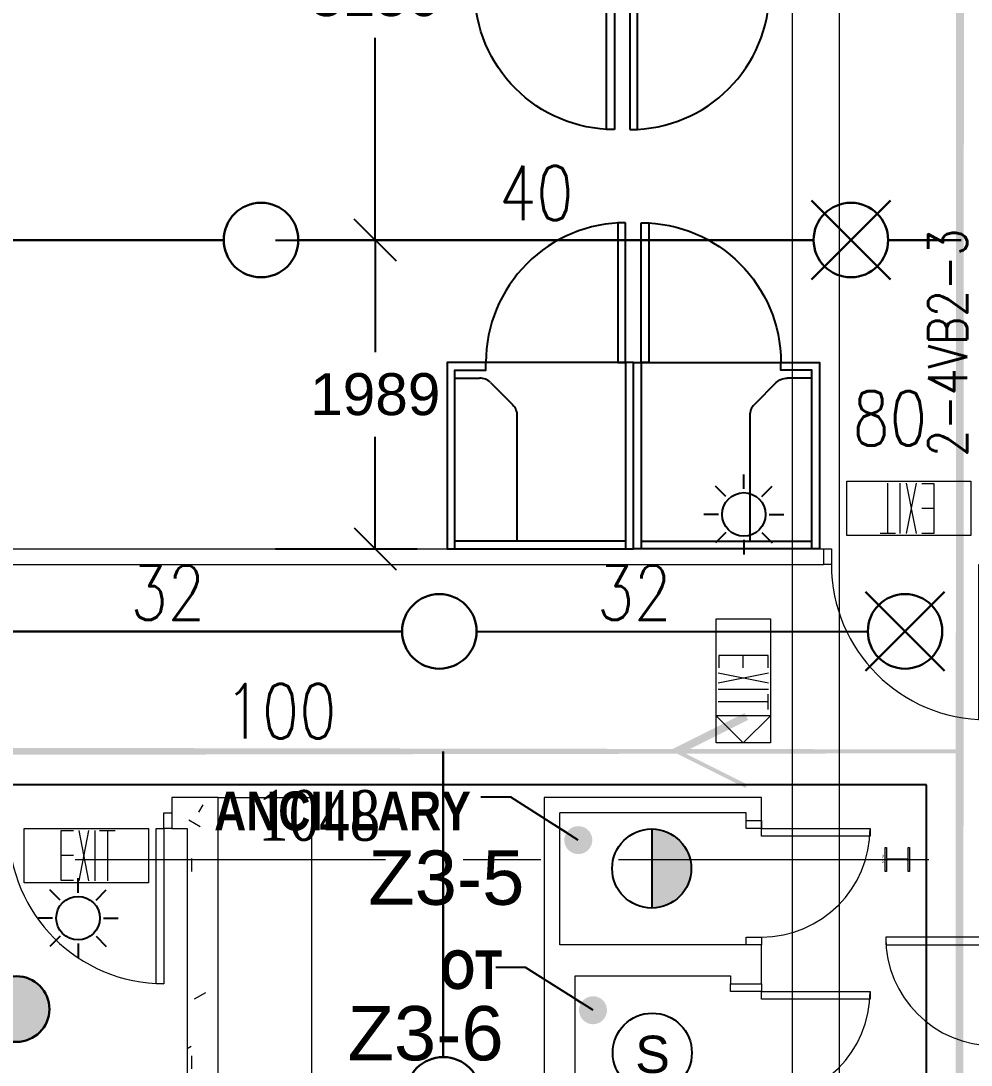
# Model space of a CAD drawing. Header units: millimetres. Extents: x -47219 to 440296, y -79832 to 7189.
# Drawn here: x 11 to 6132, y -18949 to -12225 of the extents above; entities that cross this region are included whole.
import ezdxf

# ---------------------------------------------------------------- set-up
doc = ezdxf.new("R2010")
doc.units = ezdxf.units.MM
doc.linetypes.add('BLK_2 - 3RD STOREY  LOWER ROOF PLAN-archi clean_25 SEPT 2024$0$IDA - Grid Line', pattern=[3500, 2000, -500, 500, -500])
doc.linetypes.add('HIDDEN2', pattern=[4.7625, 3.175, -1.5875])
doc.layers.get('Defpoints').update_dxf_attribs({"color": 8, "lineweight": 9})
for name, color, linetype in [('ADRESS', 42, 'Continuous'), ('BLK_2 - 3RD STOREY  LOWER ROOF PLAN-archi clean_25 SEPT 2024$0$1599_DB_A_BLK2_HQ_R21-3RD STOREY 230517$0$FURNITURE', 8, 'Continuous'), ('DIM', 8, 'Continuous'), ('M-_FIREHEAT_E-', 1, 'Continuous'), ('M-_FIRESMOKE_E-', 1, 'Continuous'), ('M-_FIRESPRK_T-', 7, 'Continuous'), ('M-_SPRKBEAM_E-', 12, 'HIDDEN2'), ('M-FIRE----_E-', 12, 'Continuous'), ('M_HR PIPE', 3, 'Continuous'), ('ROOMNAME', 7, 'Continuous'), ('ZONENAME', 152, 'Continuous')]:
    doc.layers.add(name, color=color, linetype=linetype)
for name, color, linetype, lineweight in [('BLK_2 - 3RD STOREY  LOWER ROOF PLAN-archi clean_25 SEPT 2024$0$1599_DB_A_BLK2_HQ_R21- LINKVIEW_BLK2_1ST STOREY Toilet JOH$0$A-_DOOR----_E-1', 8, 'Continuous', 9), ('BLK_2 - 3RD STOREY  LOWER ROOF PLAN-archi clean_25 SEPT 2024$0$1599_DB_A_BLK2_HQ_R21-2ND STOREY 20230517--$0$A-_DOOR----_E', 8, 'Continuous', 9), ('BLK_2 - 3RD STOREY  LOWER ROOF PLAN-archi clean_25 SEPT 2024$0$1599_DB_A_BLK2_HQ_R21-3RD STOREY 230517$0$A-_DETA----_ED-1', 8, 'Continuous', 9), ('BLK_2 - 3RD STOREY  LOWER ROOF PLAN-archi clean_25 SEPT 2024$0$1599_DB_A_BLK2_HQ_R21-3RD STOREY 230517$0$A-_DOOR----_E', 8, 'Continuous', 9), ('BLK_2 - 3RD STOREY  LOWER ROOF PLAN-archi clean_25 SEPT 2024$0$1599_DB_A_BLK2_HQ_R21-3RD STOREY 230517$0$A-_WALL----_H-2', 8, 'Continuous', 9), ('BLK_2 - 3RD STOREY  LOWER ROOF PLAN-archi clean_25 SEPT 2024$0$1599_DB_A_BLK2_HQ_R21-3RD STOREY 230517$0$E-_LIGT----_E', 8, 'Continuous', 9), ('BLK_2 - 3RD STOREY  LOWER ROOF PLAN-archi clean_25 SEPT 2024$0$1599_DB_A_BLK2_HQ_R21-3RD STOREY 230517$0$S-_COLN----_E', 8, 'Continuous', 9), ('BLK_2 - 3RD STOREY  LOWER ROOF PLAN-archi clean_25 SEPT 2024$0$A-_WALL----_E', 8, 'Continuous', 9), ('BLK_2 - 3RD STOREY  LOWER ROOF PLAN-archi clean_25 SEPT 2024$0$S-_ANOTGRID_E-1', 8, 'BLK_2 - 3RD STOREY  LOWER ROOF PLAN-archi clean_25 SEPT 2024$0$IDA - Grid Line', 9), ('M-_SPRKPICO_E-', 1, 'Continuous', 30), ('M-_SPRKPIEX_E-', 1, 'Continuous', 30), ('NW_BEAM AND COLUMN', 134, 'Continuous', 5), ('S-_LINE----_N-', 140, 'Continuous', 18), ('S-TEXT', 140, 'Continuous', 18)]:
    doc.layers.add(name, color=color, linetype=linetype, lineweight=lineweight)
doc.styles.add('BLK_2 - 3RD STOREY  LOWER ROOF PLAN_12 JUNE 2024$0$Arial Narrow_B_3', font='ARIALNB.TTF', dxfattribs={"height": 375})
doc.styles.add('RomanS_5', font='romans__.ttf', dxfattribs={"width": 0.8, "height": 250})
doc.styles.add('Simplex', font='SIMPLEX.shx', dxfattribs={"width": 0.8, "height": 2.5})
doc.styles.get("Standard").update_dxf_attribs({"font": 'arial.ttf'})
doc.styles.add('Swis721 BlkCn BT', font='swissck.ttf', dxfattribs={"width": 0.65, "height": 8})
doc.styles.add('TIME', font='times.ttf', dxfattribs={"width": 0.8})
doc.dimstyles.new('DIM 150', dxfattribs={"dimscale": 1500, "dimtxt": 0.18, "dimasz": 0.18, "dimexe": 0.18, "dimexo": 0.0625, "dimgap": 0.09, "dimtad": 0, "dimtih": 1, "dimtoh": 1, "dimdec": 0, "dimzin": 0, "dimdsep": 46, "dimtxsty": 'Standard', "dimblk": 'OBLIQUE', "dimcen": 0.09, "dimadec": 0, "dimazin": 0, "dimtfac": 1, "dimtdec": 0, "dimtofl": 0, "dimtmove": 0, "dimatfit": 3, "dimfxl": 1, "dimtolj": 1, "dimtzin": 0, "dimarcsym": 0})
doc.dimstyles.new('ROOM', dxfattribs={"dimscale": 1000, "dimtxt": 0.18, "dimasz": 0.18, "dimexe": 0.18, "dimexo": 0.0625, "dimgap": 0.09, "dimtad": 0, "dimtih": 1, "dimtoh": 1, "dimdec": 0, "dimzin": 0, "dimdsep": 46, "dimtxsty": 'Standard', "dimblk": 'OBLIQUE', "dimcen": 0.09, "dimadec": 0, "dimazin": 0, "dimtfac": 1, "dimtdec": 0, "dimtofl": 0, "dimtmove": 0, "dimatfit": 3, "dimldrblk": 'DOT', "dimfxl": 1, "dimtolj": 1, "dimtzin": 0, "dimarcsym": 0})

# ---------------------------------------------------------------- blocks, each defined once
blk = doc.blocks.new('3rd Structure')
at = {"layer": 'NW_BEAM AND COLUMN', "color": 8}
for p, q in [((-23450, -28550), (-23450, 250)), ((-23150, 250), (-23150, -28550)), ((-22853.8, -21676.5), (-22853.8, -21523.5)), ((-22853.8, -21523.5), (-22844.4, -21523.5)), ((-22844.4, -21523.5), (-22844.4, -21589.2)), ((-22705.6, -21589.2), (-22705.6, -21523.5)), ((-22705.6, -21523.5), (-22696.2, -21523.5)), ((-22696.2, -21523.5), (-22696.2, -21676.5)), ((-22696.2, -21600), (-22853.8, -21600)), ((-22844.4, -21610.8), (-22844.4, -21676.5)), ((-22836.8, -21596.8), (-22713.2, -21596.8)), ((-22713.2, -21603.2), (-22836.8, -21603.2)), ((-22775, -21596.8), (-22775, -21603.2)), ((-22705.6, -21676.5), (-22705.6, -21610.8)), ((-22844.4, -21676.5), (-22853.8, -21676.5)), ((-22696.2, -21676.5), (-22705.6, -21676.5))]:
    blk.add_line(p, q, dxfattribs=at)
for centre, start, end in [((-22836.8, -21589.2), 180, 270), ((-22836.8, -21610.8), 90, 180), ((-22713.2, -21589.2), 270, 0), ((-22713.2, -21610.8), 0, 90)]:
    blk.add_arc(centre, 7.6, start, end, dxfattribs=at)
at = {"layer": 'S-TEXT', "color": 8, "attachment_point": 2}
for s, insert, char_height, width, rotation, line_spacing_factor, style in [('2-4VB2-3\\P1800/2100x850', (-22576.3, -18272.3), 250, 2959.115, 90, 0.983083, 'RomanS_5'), ('152x152x30.0 kg/m', (-22862.9, -21600), 8, 66.67, 270, 0.961347, 'Swis721 BlkCn BT')]:
    blk.add_mtext(s, dxfattribs=dict(at, insert=insert, char_height=char_height, width=width, rotation=rotation, line_spacing_factor=line_spacing_factor, style=style))
blk = doc.blocks.new('fire0101')
at = {"color": 0, "linetype": 'Continuous'}
blk.add_circle((0, 0), 100, dxfattribs=at)
blk = doc.blocks.new('Under B spk')
for p, q in [((318.2, -318.2), (-318.2, 318.2)), ((318.2, 318.2), (-318.2, -318.2))]:
    blk.add_line(p, q)
blk.add_circle((0, 0), 300)
blk = doc.blocks.new('SMOKE')
at = {"layer": 'M-_FIRESMOKE_E-'}
blk.add_circle((0, 0), 254.7, dxfattribs=at)
blk.add_text('S', height=240, dxfattribs=at).set_placement((-110, -130))
blk = doc.blocks.new('HEAT')
at = {"layer": 'M-_FIREHEAT_E-'}
h = blk.add_hatch(color=256, dxfattribs=at)
h.dxf.hatch_style = 1
h.paths.add_polyline_path([(254.7, 0, 0.414214), (0, 254.7), (0, -254.7, 0.414214)])
blk.add_line((0, 254.7), (0, -254.7), dxfattribs=at)
blk.add_circle((0, 0), 254.7, dxfattribs=at)
blk = doc.blocks.new('_Dot')
at = {"color": 0, "linetype": 'ByBlock', "lineweight": -2}
blk.add_line((-0.5, 0), (-1, 0), dxfattribs=at)
at = {"color": 0, "linetype": 'ByBlock', "const_width": 0.5}
blk.add_lwpolyline([(-0.25, 0, 1), (0.25, 0, 1)], format="xyb", close=True, dxfattribs=at)
blk = doc.blocks.new('_Oblique')
at = {"color": 0, "linetype": 'ByBlock', "lineweight": -2}
blk.add_line((-0.5, -0.5), (0.5, 0.5), dxfattribs=at)
blk = doc.blocks.new('*U13')
at = {"layer": 'M-FIRE----_E-'}
blk.add_line((-33.1, -33.1), (33.1, 33.1), dxfattribs=at)
blk = doc.blocks.new('*U12')
at = {"layer": 'M-FIRE----_E-', "color": 0, "linetype": 'ByBlock', "lineweight": -2, "transparency": 16777216}
for p, rotation in [((31604, 13668.6), 45), ((31455.1, 13606.9), 90), ((31393.4, 13458), 135), ((31814.6, 13458), 315.0000000000001), ((31455.1, 13309.1), 180), ((31752.9, 13309.1), 270), ((31604, 13247.4), 225.0000000000001)]:
    blk.add_blockref('*U13', p, dxfattribs=dict(at, rotation=rotation))
blk.add_blockref('*U13', (31752.9, 13606.9), dxfattribs=at)
blk = doc.blocks.new('Strobe Light')
at = {"layer": 'M-FIRE----_E-'}
blk.add_circle((0, 0), 140.4, dxfattribs=at)
blk.add_blockref('*U12', (-31604, -13458), dxfattribs=at)
blk = doc.blocks.new('fire0102')
h = blk.add_hatch(color=256)
h.dxf.hatch_style = 1
h.paths.add_polyline_path([(-105.8, 0, 1), (105.8, 0, 1)])
at = {"color": 0, "linetype": 'Continuous'}
blk.add_circle((0, 0), 105.8, dxfattribs=at)
blk = doc.blocks.new('*D118')
at = {"layer": 'Defpoints', "color": 0, "transparency": 16777216}
for p in [(1557.6, -13635.8), (1557.6, -15624.7), (2293.6, -15624.7)]:
    blk.add_point(p, dxfattribs=at)
at = {"layer": 'DIM', "color": 0, "lineweight": -2, "transparency": 16777216}
for p, q in [((1651.3, -13635.8), (2563.6, -13635.8)), ((2293.6, -13635.8), (2293.6, -14357.4)), ((2293.6, -15624.7), (2293.6, -14903.1)), ((1651.3, -15624.7), (2563.6, -15624.7))]:
    blk.add_line(p, q, dxfattribs=at)
at = {"layer": 'DIM', "color": 0, "lineweight": -2, "transparency": 16777216, "xscale": 270, "yscale": 270, "zscale": 270}
for p, rotation in [((2293.6, -13635.8), 90), ((2293.6, -15624.7), 270)]:
    blk.add_blockref('_Oblique', p, dxfattribs=dict(at, rotation=rotation))
at = {"layer": 'DIM', "color": 0, "transparency": 16777216, "insert": (2293.6, -14630.2), "char_height": 270, "attachment_point": 5}
blk.add_mtext('\\A1;1989', dxfattribs=at)
blk = doc.blocks.new('*D119')
at = {"layer": 'Defpoints', "color": 0, "transparency": 16777216}
for p in [(1557.6, -10485.8), (2293.6, -10485.8), (1557.6, -13635.8)]:
    blk.add_point(p, dxfattribs=at)
at = {"layer": 'DIM', "color": 0, "lineweight": -2, "transparency": 16777216}
for p, q in [((1651.3, -10485.8), (2563.6, -10485.8)), ((2293.6, -10485.8), (2293.6, -11787.8)), ((2293.6, -13635.8), (2293.6, -12333.7)), ((1651.3, -13635.8), (2563.6, -13635.8))]:
    blk.add_line(p, q, dxfattribs=at)
at = {"layer": 'DIM', "color": 0, "lineweight": -2, "transparency": 16777216, "xscale": 270, "yscale": 270, "zscale": 270}
for p, rotation in [((2293.6, -10485.8), 90), ((2293.6, -13635.8), 270)]:
    blk.add_blockref('_Oblique', p, dxfattribs=dict(at, rotation=rotation))
at = {"layer": 'DIM', "color": 0, "transparency": 16777216, "insert": (2293.6, -12060.8), "char_height": 270, "attachment_point": 5}
blk.add_mtext('\\A1;3150', dxfattribs=at)
blk = doc.blocks.new('BLK_2 - 3RD STOREY  LOWER ROOF PLAN-archi clean_25 SEPT 2024$0$1599_DB_A_BLK2_HQ_R21-3RD STOREY 230517$0$IDA - Exit Sign - IDA - Exit Sign - One Side-2587573-LINKVIEW_BLK2_3RD STOREY')
at = {"layer": 'BLK_2 - 3RD STOREY  LOWER ROOF PLAN-archi clean_25 SEPT 2024$0$1599_DB_A_BLK2_HQ_R21-3RD STOREY 230517$0$A-_DETA----_ED-1'}
for p, q in [((-163.9, -115.1), (-163.9, -432.5)), ((-83.9, -115.1), (-163.9, -115.1)), ((-48.9, -112.8), (14, -437.8)), ((14, -112.8), (-48.9, -437.8)), ((55.1, -112.8), (55.1, -437.8)), ((185.1, -115.3), (85.1, -115.3)), ((135.1, -115.3), (135.1, -437.8)), ((-83.9, -275), (-163.9, -275)), ((-163.9, -432.5), (-83.9, -432.5))]:
    blk.add_line(p, q, dxfattribs=at)
at = {"layer": 'BLK_2 - 3RD STOREY  LOWER ROOF PLAN-archi clean_25 SEPT 2024$0$1599_DB_A_BLK2_HQ_R21-3RD STOREY 230517$0$E-_LIGT----_E'}
for p, q in [((-400, -450), (-400, -100)), ((-400, -100), (400, -100)), ((400, -100), (400, -450)), ((400, -450), (-400, -450))]:
    blk.add_line(p, q, dxfattribs=at)
blk = doc.blocks.new('BLK_2 - 3RD STOREY  LOWER ROOF PLAN-archi clean_25 SEPT 2024$0$1599_DB_A_BLK2_HQ_R21-3RD STOREY 230517$0$IDA - F - Single - Swing - 1100L X 2200H - B2-TD01-3240952-LINKVIEW_BLK2_3RD STOREY')
at = {"layer": 'BLK_2 - 3RD STOREY  LOWER ROOF PLAN-archi clean_25 SEPT 2024$0$1599_DB_A_BLK2_HQ_R21-3RD STOREY 230517$0$A-_DOOR----_E'}
for p, q in [((-550, 50), (-500, 50)), ((-500, 50), (-500, -50)), ((500, 50), (550, 50)), ((500, -50), (500, 50)), ((-500, -50), (-550, -50)), ((450, -50), (500, -50)), ((450, -1050), (450, -50)), ((500, -50), (500, -1050)), ((550, -50), (500, -50)), ((500, -1050), (450, -1050))]:
    blk.add_line(p, q, dxfattribs=at)
blk.add_arc((500, -50), 1000, 180, 270, dxfattribs=at)
blk = doc.blocks.new('BLK_2 - 3RD STOREY  LOWER ROOF PLAN-archi clean_25 SEPT 2024$0$1599_DB_A_BLK2_HQ_R21-3RD STOREY 230517$0$IDA - Exit Sign - IDA - Exit Sign - Right Side-3511519-LINKVIEW_BLK2_3RD STOREY')
at = {"layer": 'BLK_2 - 3RD STOREY  LOWER ROOF PLAN-archi clean_25 SEPT 2024$0$1599_DB_A_BLK2_HQ_R21-3RD STOREY 230517$0$A-_DETA----_ED-1'}
for p, q in [((-163.9, -115.1), (-163.9, -432.5)), ((-83.9, -115.1), (-163.9, -115.1)), ((-48.9, -112.8), (14, -437.8)), ((14, -112.8), (-48.9, -437.8)), ((55.1, -112.8), (55.1, -437.8)), ((185.1, -115.3), (85.1, -115.3)), ((135.1, -115.3), (135.1, -437.8)), ((-83.9, -275), (-163.9, -275)), ((-163.9, -432.5), (-83.9, -432.5))]:
    blk.add_line(p, q, dxfattribs=at)
at = {"layer": 'BLK_2 - 3RD STOREY  LOWER ROOF PLAN-archi clean_25 SEPT 2024$0$1599_DB_A_BLK2_HQ_R21-3RD STOREY 230517$0$E-_LIGT----_E'}
for p, q in [((-400, -450), (-400, -100)), ((-400, -100), (400, -100)), ((225, -100), (225, -450)), ((400, -275), (225, -100)), ((400, -100), (400, -450)), ((225, -450), (400, -275)), ((400, -450), (-400, -450))]:
    blk.add_line(p, q, dxfattribs=at)
blk = doc.blocks.new('BLK_2 - 3RD STOREY  LOWER ROOF PLAN-archi clean_25 SEPT 2024$0$1599_DB_A_BLK2_HQ_R21-2ND STOREY 20230517--$0$IDA - F - Single - Swing - 1100L X 2200H - B2-TD01-3240952-LINKVIEW_BLK2_2ND STOREY')
at = {"layer": 'BLK_2 - 3RD STOREY  LOWER ROOF PLAN-archi clean_25 SEPT 2024$0$1599_DB_A_BLK2_HQ_R21-2ND STOREY 20230517--$0$A-_DOOR----_E'}
for p, q in [((-550, 50), (-500, 50)), ((-500, 50), (-500, -50)), ((500, 50), (550, 50)), ((500, -50), (500, 50)), ((-500, -50), (-550, -50)), ((450, -50), (500, -50)), ((450, -1050), (450, -50)), ((500, -50), (500, -1050)), ((550, -50), (500, -50)), ((500, -1050), (450, -1050))]:
    blk.add_line(p, q, dxfattribs=at)
blk.add_arc((500, -50), 1000, 180, 270, dxfattribs=at)
blk = doc.blocks.new('BLK_2 - 3RD STOREY  LOWER ROOF PLAN-archi clean_25 SEPT 2024$0$1599_DB_A_BLK2_HQ_R21- LINKVIEW_BLK2_1ST STOREY Toilet JOH$0$IDA - F - Single - Swing - 800L X 2130H - B2-FTD03 - 2HR-3248095-LINKVIEW_BLK2_1ST STOREY')
at = {"layer": 'BLK_2 - 3RD STOREY  LOWER ROOF PLAN-archi clean_25 SEPT 2024$0$1599_DB_A_BLK2_HQ_R21- LINKVIEW_BLK2_1ST STOREY Toilet JOH$0$A-_DOOR----_E-1'}
for p, q in [((-400, 100), (-350, 100)), ((-350, 100), (-350, -100)), ((350, 100), (400, 100)), ((350, -100), (350, 100)), ((-350, -100), (-400, -100)), ((300, -100), (350, -100)), ((300, -800), (300, -100)), ((350, -100), (350, -800)), ((400, -100), (350, -100)), ((350, -800), (300, -800))]:
    blk.add_line(p, q, dxfattribs=at)
blk.add_arc((350, -100), 700, 180, 270, dxfattribs=at)
blk = doc.blocks.new('BLK_2 - 3RD STOREY  LOWER ROOF PLAN-archi clean_25 SEPT 2024$0$1599_DB_A_BLK2_HQ_R21-3RD STOREY 230517$0$Work Pod')
at = {"layer": 'BLK_2 - 3RD STOREY  LOWER ROOF PLAN-archi clean_25 SEPT 2024$0$1599_DB_A_BLK2_HQ_R21-3RD STOREY 230517$0$FURNITURE'}
for p, q in [((50, 1150), (1150, 1150)), ((750, 341.4), (750, 1150)), ((920.7, 129.3), (779.3, 270.7)), ((1150, 100), (991.4, 100))]:
    blk.add_line(p, q, dxfattribs=at)
for points in [[(0, 0), (1200, 0), (1200, 1200), (0, 1200)], [(50, -900), (100, -900), (100, 0), (50, 0)]]:
    blk.add_lwpolyline(points, close=True, dxfattribs=at)
for points in [[(50, 0), (50, 1200)], [(1150, 1200), (1150, 50), (950, 50), (950, 0)]]:
    blk.add_lwpolyline(points, dxfattribs=at)
at = {"layer": 'BLK_2 - 3RD STOREY  LOWER ROOF PLAN-archi clean_25 SEPT 2024$0$1599_DB_A_BLK2_HQ_R21-3RD STOREY 230517$0$FURNITURE', "extrusion": (0, 0, -1)}
blk.add_arc((-850, 341.4), 100, 315, 0, dxfattribs=at)
at = {"layer": 'BLK_2 - 3RD STOREY  LOWER ROOF PLAN-archi clean_25 SEPT 2024$0$1599_DB_A_BLK2_HQ_R21-3RD STOREY 230517$0$FURNITURE'}
for centre, radius, start, end in [((991.4, 200), 100, 225, 270), ((50, 0), 900, 270, 0)]:
    blk.add_arc(centre, radius, start, end, dxfattribs=at)
blk = doc.blocks.new('BLK_2 - 3RD STOREY  LOWER ROOF PLAN-archi clean_25 SEPT 2024$0$sdfsdf')
at = {"layer": 'BLK_2 - 3RD STOREY  LOWER ROOF PLAN-archi clean_25 SEPT 2024$0$1599_DB_A_BLK2_HQ_R21-3RD STOREY 230517$0$S-_COLN----_E', "xscale": -1}
blk.add_blockref('BLK_2 - 3RD STOREY  LOWER ROOF PLAN-archi clean_25 SEPT 2024$0$1599_DB_A_BLK2_HQ_R21-3RD STOREY 230517$0$Work Pod', (-127434.4, -54752.4), dxfattribs=at)
at = {"layer": 'BLK_2 - 3RD STOREY  LOWER ROOF PLAN-archi clean_25 SEPT 2024$0$1599_DB_A_BLK2_HQ_R21-3RD STOREY 230517$0$S-_COLN----_E'}
blk.add_blockref('BLK_2 - 3RD STOREY  LOWER ROOF PLAN-archi clean_25 SEPT 2024$0$1599_DB_A_BLK2_HQ_R21-3RD STOREY 230517$0$Work Pod', (-127434.4, -54752.4), dxfattribs=at)
at = {"layer": 'BLK_2 - 3RD STOREY  LOWER ROOF PLAN-archi clean_25 SEPT 2024$0$1599_DB_A_BLK2_HQ_R21-3RD STOREY 230517$0$S-_COLN----_E', "rotation": 180}
blk.add_blockref('BLK_2 - 3RD STOREY  LOWER ROOF PLAN-archi clean_25 SEPT 2024$0$1599_DB_A_BLK2_HQ_R21-3RD STOREY 230517$0$Work Pod', (-127361.9, -57152.4), dxfattribs=at)
at = {"layer": 'BLK_2 - 3RD STOREY  LOWER ROOF PLAN-archi clean_25 SEPT 2024$0$1599_DB_A_BLK2_HQ_R21-3RD STOREY 230517$0$S-_COLN----_E', "xscale": -1, "rotation": 180}
blk.add_blockref('BLK_2 - 3RD STOREY  LOWER ROOF PLAN-archi clean_25 SEPT 2024$0$1599_DB_A_BLK2_HQ_R21-3RD STOREY 230517$0$Work Pod', (-127361.9, -57152.4), dxfattribs=at)
blk = doc.blocks.new('BLK_2 - 3RD STOREY  LOWER ROOF PLAN-archi clean_25 SEPT 2024')
at = {"layer": 'BLK_2 - 3RD STOREY  LOWER ROOF PLAN-archi clean_25 SEPT 2024$0$1599_DB_A_BLK2_HQ_R21-3RD STOREY 230517$0$A-_WALL----_H-2'}
h = blk.add_hatch(dxfattribs=at)
h.set_pattern_fill('FP_2', color=256, style=0, pattern_type=2)
h.set_pattern_definition([(0, (-129507.08, -42727.71), (1016, 254), [83.82, -678.18, 83.82, -678.18, -4064]), (0, (-129507.08, -42727.71), (1016, 254), [-1524, 83.82, -1440.18, 83.82, -678.18, -1778]), (0, (-129507.08, -42727.71), (1016, 254), [-3810, 83.82, -424.18, 83.82, -1186.18]), (120, (-129126.08, -42600.71), (-727.9705, 752.8818), [83.82, -678.18, 83.82, -678.18, -4064]), (120, (-129126.08, -42600.71), (-727.9705, 752.8818), [-1524, 83.82, -1440.18, 83.82, -678.18, -1778]), (120, (-129126.08, -42600.71), (-727.9705, 752.8818), [-3810, 83.82, -424.18, 83.82, -1186.18]), (240, (-128999.08, -42092.71), (-288.0295, -1006.8818), [83.82, -678.18, 83.82, -678.18, -4064]), (240, (-128999.08, -42092.71), (-288.0295, -1006.8818), [-1524, 83.82, -1440.18, 83.82, -678.18, -1778]), (240, (-128999.08, -42092.71), (-288.0295, -1006.8818), [-3810, 83.82, -424.18, 83.82, -1186.18])])
h.paths.add_polyline_path([(-130136.4, -60052.4), (-130136.4, -59952.4), (-130236.4, -59952.4), (-130236.4, -60052.4)], flags=0)
at = {"layer": 'BLK_2 - 3RD STOREY  LOWER ROOF PLAN-archi clean_25 SEPT 2024$0$A-_WALL----_E'}
h = blk.add_hatch(dxfattribs=at)
h.set_pattern_fill('FP_2', color=256, angle=90, style=0, pattern_type=2)
h.set_pattern_definition([(90, (-149511.03, -63423.08), (-254, 1016), [83.82, -678.18, 83.82, -678.18, -4064]), (90, (-149511.03, -63423.08), (-254, 1016), [-1524, 83.82, -1440.18, 83.82, -678.18, -1778]), (90, (-149511.03, -63423.08), (-254, 1016), [-3810, 83.82, -424.18, 83.82, -1186.18]), (210, (-149638.03, -63042.08), (-752.8818, -727.9705), [83.82, -678.18, 83.82, -678.18, -4064]), (210, (-149638.03, -63042.08), (-752.8818, -727.9705), [-1524, 83.82, -1440.18, 83.82, -678.18, -1778]), (210, (-149638.03, -63042.08), (-752.8818, -727.9705), [-3810, 83.82, -424.18, 83.82, -1186.18]), (330, (-150146.03, -62915.08), (1006.8818, -288.0295), [83.82, -678.18, 83.82, -678.18, -4064]), (330, (-150146.03, -62915.08), (1006.8818, -288.0295), [-1524, 83.82, -1440.18, 83.82, -678.18, -1778]), (330, (-150146.03, -62915.08), (1006.8818, -288.0295), [-3810, 83.82, -424.18, 83.82, -1186.18])])
h.paths.add_polyline_path([(-130036.4, -59952.4), (-130236.4, -59952.4), (-130236.4, -71277.4), (-130036.4, -71277.4), (-130036.4, -60864)])
for p, q in [((-130036.4, -59952.4), (-130335.9, -59952.4)), ((-130335.9, -59952.4), (-130335.9, -60152.4)), ((-130036.4, -71277.4), (-130036.4, -59952.4)), ((-126536.4, -59952.4), (-127936.4, -59952.4)), ((-127936.4, -59952.4), (-127936.4, -65677.4)), ((-126536.4, -60152.4), (-126536.4, -59952.4)), ((-126636.4, -60052.4), (-127836.4, -60052.4)), ((-127836.4, -60902.4), (-127836.4, -60052.4)), ((-126636.4, -60152.4), (-126636.4, -60052.4)), ((-126636.4, -60152.4), (-126636.4, -60102.4)), ((-126536.4, -60102.4), (-126536.4, -60152.4)), ((-130335.9, -60152.4), (-130236.4, -60152.4)), ((-130236.4, -60152.4), (-130236.4, -71077.4)), ((-126536.4, -60152.4), (-126636.4, -60152.4)), ((-126536.4, -60202.4), (-126536.4, -60152.4)), ((-126536.4, -60152.4), (-125836.4, -60152.4)), ((-125836.4, -60152.4), (-125836.4, -60202.4)), ((-125836.4, -60202.4), (-126536.4, -60202.4)), ((-126636.4, -60852.4), (-126536.4, -60852.4)), ((-126636.4, -60902.4), (-126636.4, -60852.4)), ((-126536.4, -60852.4), (-126536.4, -60902.4)), ((-125036.4, -60852.4), (-125736.4, -60852.4)), ((-125736.4, -60852.4), (-125736.4, -60902.4)), ((-126536.4, -60902.4), (-127836.4, -60902.4)), ((-126536.4, -61152.4), (-126536.4, -60902.4)), ((-125736.4, -60902.4), (-125036.4, -60902.4)), ((-127736.4, -61102.4), (-126736.4, -61102.4)), ((-127736.4, -62102.4), (-127736.4, -61102.4)), ((-126736.4, -61102.4), (-126736.4, -61152.4)), ((-126736.4, -61152.4), (-126536.4, -61152.4))]:
    blk.add_line(p, q, dxfattribs=at)
for points in [[(-134872, -58452.4), (-134872, -58352.4), (-126136.4, -58352.4), (-126136.4, -58452.4)], [(-134872, -58452.4), (-126136.4, -58452.4)], [(-126636.4, -60102.4), (-126536.4, -60102.4)]]:
    blk.add_lwpolyline(points, dxfattribs=at)
blk.add_lwpolyline([(-130036.4, -59952.4), (-129436.4, -59952.4), (-129436.4, -62452.4), (-130036.4, -62452.4)], close=True, dxfattribs=at)
for centre, start, end in [((-126536.4, -60152.4), 270, 0), ((-125036.4, -60852.4), 180, 270)]:
    blk.add_arc(centre, 700, start, end, dxfattribs=at)
at = {"layer": 'BLK_2 - 3RD STOREY  LOWER ROOF PLAN-archi clean_25 SEPT 2024$0$S-_ANOTGRID_E-1'}
blk.add_line((-141458.5, -60352.4), (-96554.5, -60352.4), dxfattribs=at)
at = {"layer": 'BLK_2 - 3RD STOREY  LOWER ROOF PLAN-archi clean_25 SEPT 2024$0$A-_WALL----_E'}
for name, p in [('BLK_2 - 3RD STOREY  LOWER ROOF PLAN-archi clean_25 SEPT 2024$0$sdfsdf', (0, 0)), ('BLK_2 - 3RD STOREY  LOWER ROOF PLAN-archi clean_25 SEPT 2024$0$1599_DB_A_BLK2_HQ_R21-2ND STOREY 20230517--$0$IDA - F - Single - Swing - 1100L X 2200H - B2-TD01-3240952-LINKVIEW_BLK2_2ND STOREY', (-125586.4, -58402.4)), ('BLK_2 - 3RD STOREY  LOWER ROOF PLAN-archi clean_25 SEPT 2024$0$1599_DB_A_BLK2_HQ_R21-3RD STOREY 230517$0$IDA - F - Single - Swing - 1100L X 2200H - B2-TD01-3240952-LINKVIEW_BLK2_3RD STOREY', (-130885.9, -60102.4)), ('BLK_2 - 3RD STOREY  LOWER ROOF PLAN-archi clean_25 SEPT 2024$0$1599_DB_A_BLK2_HQ_R21-3RD STOREY 230517$0$IDA - Exit Sign - IDA - Exit Sign - One Side-2587573-LINKVIEW_BLK2_3RD STOREY', (-130885.9, -60052.4))]:
    blk.add_blockref(name, p, dxfattribs=at)
for name, p, rotation in [('BLK_2 - 3RD STOREY  LOWER ROOF PLAN-archi clean_25 SEPT 2024$0$1599_DB_A_BLK2_HQ_R21-3RD STOREY 230517$0$IDA - Exit Sign - IDA - Exit Sign - One Side-2587573-LINKVIEW_BLK2_3RD STOREY', (-125587.9, -58366.2), 180), ('BLK_2 - 3RD STOREY  LOWER ROOF PLAN-archi clean_25 SEPT 2024$0$1599_DB_A_BLK2_HQ_R21-3RD STOREY 230517$0$IDA - Exit Sign - IDA - Exit Sign - Right Side-3511519-LINKVIEW_BLK2_3RD STOREY', (-126378.9, -59202.4), 270), ('BLK_2 - 3RD STOREY  LOWER ROOF PLAN-archi clean_25 SEPT 2024$0$1599_DB_A_BLK2_HQ_R21- LINKVIEW_BLK2_1ST STOREY Toilet JOH$0$IDA - F - Single - Swing - 800L X 2130H - B2-FTD03 - 2HR-3248095-LINKVIEW_BLK2_1ST STOREY', (-126636.4, -61552.4), 90)]:
    blk.add_blockref(name, p, dxfattribs=dict(at, rotation=rotation))

msp = doc.modelspace()

# ---------------------------------------------------------------- linework, layer by layer
at = {"layer": 'M-_SPRKBEAM_E-'}
msp.add_line((2946.8, -16156.1), (5466.8, -16156.1), dxfattribs=at)
at = {"layer": 'M-_SPRKPIEX_E-'}
for p, q in [((-2004.1, -13635.8), (1317.6, -13635.8)), ((1797.6, -13635.8), (5117.6, -13635.8)), ((5597.6, -13635.8), (6067.8, -13635.8)), ((-53.2, -16156.1), (2466.8, -16156.1)), ((2731.8, -18897.3), (2731.8, -16928.5))]:
    msp.add_line(p, q, dxfattribs=at)
at = {"layer": 'M-_SPRKPIEX_E-', "const_width": 50}
msp.add_lwpolyline([(6067.8, 2174.8), (6054.8, -24399.6)], dxfattribs=at)
at = {"layer": 'M-_SPRKPIEX_E-'}
for points in [[(4684.7, -17153.5, 25, 25, 0), (4234.7, -16928.5, 50, 50, 0), (4684.7, -16703.5, 50, 50, 0)], [(-1689.8, -16928.5, 50, 25, 0), (6054.8, -16928.5, 50, 50, 0)]]:
    msp.add_lwpolyline(points, format="xyseb", dxfattribs=at)
at = {"layer": 'M_HR PIPE'}
for p, q in [((5844.4, -17143.5), (-1410.1, -17143.5)), ((5844.4, -22126.8), (5844.4, -17143.5))]:
    msp.add_line(p, q, dxfattribs=at)

# ---------------------------------------------------------------- block references
at = {"layer": 'M-_FIREHEAT_E-'}
msp.add_blockref('HEAT', (4074.4, -17683.1), dxfattribs=at)
at = {"layer": 'M-_FIRESMOKE_E-'}
msp.add_blockref('SMOKE', (4078.2, -18869.4), dxfattribs=at)
at = {"layer": 'M-_SPRKPICO_E-', "xscale": 2, "yscale": 2, "zscale": 2, "rotation": 270}
msp.add_blockref('fire0102', (-17.3, -18588), dxfattribs=at)
at = {"layer": 'M-_SPRKPIEX_E-'}
msp.add_blockref('BLK_2 - 3RD STOREY  LOWER ROOF PLAN-archi clean_25 SEPT 2024', (131318.5, 42727.7), dxfattribs=at)
at = {"layer": 'M-_SPRKPIEX_E-', "xscale": 2.4, "yscale": 2.4, "zscale": 2.4, "rotation": 258.865011862231}
for p in [(1557.6, -13635.8), (2706.8, -16156.1), (2731.8, -19137.3)]:
    msp.add_blockref('fire0101', p, dxfattribs=at)
at = {"layer": 'M-_SPRKPIEX_E-', "xscale": 0.8, "yscale": 0.8, "zscale": 0.8}
for p in [(5357.6, -13635.8), (5706.8, -16156.1)]:
    msp.add_blockref('Under B spk', p, dxfattribs=at)
at = {"layer": 'M-FIRE----_E-'}
for p in [(4668.1, -15402.9), (379, -18002.6)]:
    msp.add_blockref('Strobe Light', p, dxfattribs=at)
at = {"layer": 'S-_LINE----_N-'}
msp.add_blockref('3rd Structure', (28432.1, 3975.3), dxfattribs=at)

# ---------------------------------------------------------------- texts
at = {"layer": 'ADRESS', "insert": (1540, -17178.9), "char_height": 325, "width": 1194.075, "attachment_point": 1, "style": 'TIME'}
msp.add_mtext('1048', dxfattribs=at)
at = {"layer": 'M-_FIRESPRK_T-', "style": 'Simplex', "width": 0.8}
for s, p in [('40', (3090.9, -13508.6)), ('80', (5368, -14958.5)), ('32', (717.1, -16081.8)), ('32', (3721.4, -16081.8)), ('100', (1323.9, -16844.8))]:
    msp.add_text(s, height=350, dxfattribs=at).set_placement(p)
at = {"layer": 'ROOMNAME', "char_height": 250, "attachment_point": 1, "style": 'BLK_2 - 3RD STOREY  LOWER ROOF PLAN_12 JUNE 2024$0$Arial Narrow_B_3'}
for s, insert, width in [('ANCILLARY', (1255.7, -17187.3), 861.814), ('OT ', (2714.2, -18209.6), 901.898)]:
    msp.add_mtext(s, dxfattribs=dict(at, insert=insert, width=width))
at = {"layer": 'ZONENAME', "char_height": 350, "width": 1018.47, "attachment_point": 1}
for s, insert in [('\\pi21.24;Z3-5', (2227.9, -17566.8)), ('\\pi22.673;Z3-6', (2092.6, -18568.5))]:
    msp.add_mtext(s, dxfattribs=dict(at, insert=insert))

# ---------------------------------------------------------------- dimensions: what is measured, and where the dimension line sits
at = {"layer": 'DIM'}
dim = msp.add_linear_dim(base=(2293.6, -10485.8), p1=(1557.6, -13635.8), p2=(1557.6, -10485.8), angle=90, dimstyle='DIM 150', override={"dimtmove": 1}, dxfattribs=at)
dim.commit()
dim.dimension.update_dxf_attribs({"geometry": '*D119', "text_midpoint": (2293.6, -12060.8)})
dim = msp.add_aligned_dim(p1=(1557.6, -13635.8), p2=(1557.6, -15624.7), distance=736, dimstyle='DIM 150', override={"dimtmove": 1}, dxfattribs=at)
dim.commit()
dim.dimension.update_dxf_attribs({"geometry": '*D118', "text_midpoint": (2293.6, -14630.2)})

# ---------------------------------------------------------------- leaders
at = {"layer": 'ROOMNAME'}
for points in [[(3601.7, -17500.2), (3166, -17224.1), (2974.7, -17224.1)], [(3696.5, -18595.5), (3260.8, -18319.4), (3069.5, -18319.4)]]:
    msp.add_leader(points, dimstyle='ROOM', override={"dimgap": 0.09, "dimtad": 0}, dxfattribs=at)

doc.saveas('drawing.dxf')
